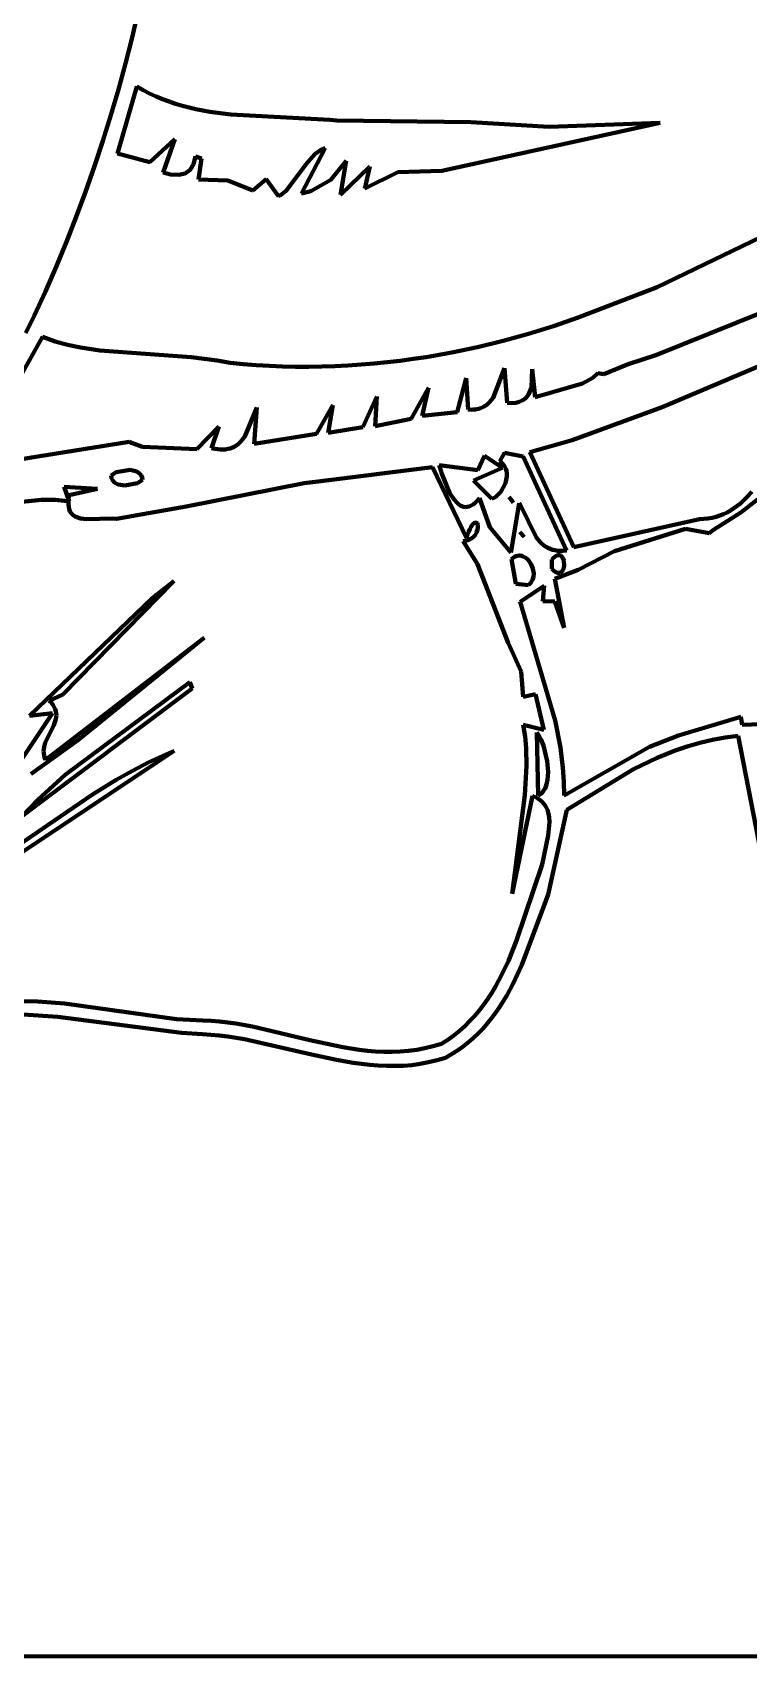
# Model space of a CAD drawing. Header units: millimetres. Extents: x 0 to 10.4, y 0 to 8.2.
# Drawn here: x 3.474 to 4.516, y 0 to 2.363 of the extents above; entities that cross this region are included whole.
import ezdxf

# ---------------------------------------------------------------- set-up
doc = ezdxf.new("R2010")
doc.units = ezdxf.units.MM
for name, color, linetype, lineweight in [('color#000000ff', 7, 'CONTINUOUS', 100), ('color#929292ff', 7, 'CONTINUOUS', 100), ('color#ffffffff', 7, 'CONTINUOUS', 100)]:
    doc.layers.add(name, color=color, linetype=linetype, lineweight=lineweight)

msp = doc.modelspace()

# ---------------------------------------------------------------- linework, layer by layer
at = {"layer": 'color#000000ff'}
for p, q in [((3.619, 2.3562), (3.6279, 2.3943)), ((3.6094, 2.3183), (3.619, 2.3562)), ((3.5991, 2.2806), (3.6094, 2.3183)), ((3.5882, 2.243), (3.5991, 2.2806)), ((3.6262, 2.2848), (3.598, 2.1871)), ((3.6353, 2.2795), (3.6262, 2.2848)), ((3.6445, 2.2748), (3.6353, 2.2795)), ((3.6539, 2.2704), (3.6445, 2.2748)), ((3.6633, 2.2664), (3.6539, 2.2704)), ((3.6729, 2.2628), (3.6633, 2.2664)), ((3.6825, 2.2596), (3.6729, 2.2628)), ((3.6923, 2.2566), (3.6825, 2.2596)), ((3.712, 2.2517), (3.6923, 2.2566)), ((3.7321, 2.2479), (3.712, 2.2517)), ((3.7626, 2.2438), (3.7321, 2.2479)), ((3.5767, 2.2057), (3.5882, 2.243)), ((3.9069, 2.2361), (3.7626, 2.2438)), ((3.917, 2.2354), (3.9069, 2.2361)), ((4.1123, 2.2329), (3.917, 2.2354)), ((4.0698, 2.162), (4.3879, 2.2319)), ((4.2262, 2.2259), (4.1123, 2.2329)), ((4.3879, 2.2319), (4.2262, 2.2259)), ((3.5645, 2.1686), (3.5767, 2.2057)), ((3.6451, 2.1745), (3.6813, 2.2079)), ((3.6813, 2.2079), (3.6642, 2.1596)), ((3.598, 2.1871), (3.6451, 2.1745)), ((3.7087, 2.1716), (3.7115, 2.1827)), ((3.7115, 2.1827), (3.7203, 2.18)), ((3.7203, 2.18), (3.7157, 2.1493)), ((3.8999, 2.1951), (3.8656, 2.1291)), ((3.8719, 2.1712), (3.8852, 2.1862)), ((3.8852, 2.1862), (3.8935, 2.1921)), ((3.8935, 2.1921), (3.8999, 2.1951)), ((3.9082, 2.1487), (3.9308, 2.1765)), ((3.9308, 2.1765), (3.9225, 2.1272)), ((3.5515, 2.1317), (3.5645, 2.1686)), ((3.6642, 2.1596), (3.6752, 2.1569)), ((3.6752, 2.1569), (3.6869, 2.1561)), ((3.6869, 2.1561), (3.6964, 2.1583)), ((3.6964, 2.1583), (3.7037, 2.1635)), ((3.7037, 2.1635), (3.7087, 2.1716)), ((3.8434, 2.133), (3.8719, 2.1712)), ((3.9225, 2.1272), (3.9649, 2.1682)), ((3.9649, 2.1682), (3.958, 2.1364)), ((3.958, 2.1364), (4.006, 2.1599)), ((4.006, 2.1599), (4.0698, 2.162)), ((3.5379, 2.095), (3.5515, 2.1317)), ((3.7157, 2.1493), (3.7582, 2.148)), ((3.7582, 2.148), (3.7949, 2.1335)), ((3.7949, 2.1335), (3.8143, 2.1499)), ((3.8143, 2.1499), (3.8324, 2.125)), ((3.8353, 2.1268), (3.8434, 2.133)), ((3.8656, 2.1291), (3.8794, 2.1325)), ((3.8794, 2.1325), (3.9082, 2.1487)), ((3.8324, 2.125), (3.8353, 2.1268)), ((4.624, 2.1087), (4.3834, 1.9926)), ((3.5236, 2.0586), (3.5379, 2.095)), ((3.5086, 2.0224), (3.5236, 2.0586)), ((3.4929, 1.9866), (3.5086, 2.0224)), ((3.4765, 1.951), (3.4929, 1.9866)), ((4.3834, 1.9926), (4.304, 1.9621)), ((4.3813, 1.894), (4.6439, 1.9994)), ((4.304, 1.9621), (4.2684, 1.9486)), ((3.4645, 1.9264), (3.4765, 1.951)), ((4.2684, 1.9486), (4.2323, 1.9362)), ((3.4886, 1.9203), (3.382, 1.7301)), ((3.4977, 1.917), (3.4886, 1.9203)), ((3.5069, 1.9139), (3.4977, 1.917)), ((4.1591, 1.9147), (4.122, 1.9056)), ((4.1959, 1.9249), (4.1591, 1.9147)), ((4.2323, 1.9362), (4.1959, 1.9249)), ((3.5253, 1.9088), (3.5069, 1.9139)), ((3.5439, 1.9048), (3.5253, 1.9088)), ((3.5721, 1.9004), (3.5439, 1.9048)), ((3.7052, 1.8908), (3.5721, 1.9004)), ((3.743, 1.886), (3.7052, 1.8908)), ((4.047, 1.8911), (4.0281, 1.8883)), ((4.0846, 1.8978), (4.047, 1.8911)), ((4.122, 1.9056), (4.0846, 1.8978)), ((4.341, 1.8807), (4.3813, 1.894)), ((3.7618, 1.8824), (3.743, 1.886)), ((3.7808, 1.8806), (3.7618, 1.8824)), ((3.7998, 1.8792), (3.7808, 1.8806)), ((3.8189, 1.8781), (3.7998, 1.8792)), ((3.8379, 1.8773), (3.8189, 1.8781)), ((3.857, 1.8769), (3.8379, 1.8773)), ((3.8761, 1.8769), (3.857, 1.8769)), ((3.8951, 1.8771), (3.8761, 1.8769)), ((3.9142, 1.8778), (3.8951, 1.8771)), ((3.9332, 1.8787), (3.9142, 1.8778)), ((3.9523, 1.88), (3.9332, 1.8787)), ((3.9713, 1.8816), (3.9523, 1.88)), ((3.9903, 1.8835), (3.9713, 1.8816)), ((4.0092, 1.8857), (3.9903, 1.8835)), ((4.0281, 1.8883), (4.0092, 1.8857)), ((4.1444, 1.8319), (4.1612, 1.8747)), ((4.1612, 1.8747), (4.1648, 1.8242)), ((4.2003, 1.8469), (4.2014, 1.8736)), ((4.2014, 1.8736), (4.2058, 1.8328)), ((4.2895, 1.8609), (4.2972, 1.8678)), ((4.2972, 1.8678), (4.3056, 1.8663)), ((4.3056, 1.8663), (4.341, 1.8807)), ((4.543, 1.8824), (4.3908, 1.8179)), ((4.0252, 1.8011), (4.0504, 1.8464)), ((4.0504, 1.8464), (4.0412, 1.8056)), ((4.0924, 1.8109), (4.1053, 1.8605)), ((4.1053, 1.8605), (4.1082, 1.8146)), ((4.1962, 1.8364), (4.2003, 1.8469)), ((4.2058, 1.8328), (4.2749, 1.8527)), ((4.2749, 1.8527), (4.2895, 1.8609)), ((3.8875, 1.7792), (3.9112, 1.8208)), ((3.9112, 1.8208), (3.9045, 1.7806)), ((3.9549, 1.7889), (3.9753, 1.8334)), ((3.9753, 1.8334), (3.9727, 1.7907)), ((4.1305, 1.8185), (4.1352, 1.8215)), ((4.1352, 1.8215), (4.1393, 1.8252)), ((4.1393, 1.8252), (4.1444, 1.8319)), ((4.1648, 1.8242), (4.1715, 1.824)), ((4.1715, 1.824), (4.1774, 1.8245)), ((4.1774, 1.8245), (4.1825, 1.8257)), ((4.1825, 1.8257), (4.1869, 1.8276)), ((4.1869, 1.8276), (4.1923, 1.8314)), ((4.1923, 1.8314), (4.1962, 1.8364)), ((3.7832, 1.7756), (3.8006, 1.8176)), ((3.8006, 1.8176), (3.7967, 1.7649)), ((3.9727, 1.7907), (4.0252, 1.8011)), ((4.0412, 1.8056), (4.0924, 1.8109)), ((4.1082, 1.8146), (4.112, 1.8144)), ((4.112, 1.8144), (4.1156, 1.8145)), ((4.1156, 1.8145), (4.1189, 1.8148)), ((4.1189, 1.8148), (4.1251, 1.8162)), ((4.1251, 1.8162), (4.1305, 1.8185)), ((4.3908, 1.8179), (4.2594, 1.7699)), ((3.7131, 1.7572), (3.7454, 1.7902)), ((3.7454, 1.7902), (3.7348, 1.7584)), ((3.7773, 1.7681), (3.7832, 1.7756)), ((3.7967, 1.7649), (3.8875, 1.7792)), ((3.9045, 1.7806), (3.9549, 1.7889)), ((3.382, 1.7301), (3.6149, 1.7676)), ((3.6149, 1.7676), (3.6181, 1.766)), ((3.6181, 1.766), (3.6342, 1.7604)), ((3.6342, 1.7604), (3.7131, 1.7572)), ((3.7348, 1.7584), (3.7394, 1.7575)), ((3.7394, 1.7575), (3.7437, 1.7568)), ((3.7437, 1.7568), (3.7477, 1.7565)), ((3.7477, 1.7565), (3.7516, 1.7565)), ((3.7516, 1.7565), (3.7552, 1.7567)), ((3.7552, 1.7567), (3.7586, 1.7573)), ((3.7586, 1.7573), (3.7618, 1.7581)), ((3.7618, 1.7581), (3.7677, 1.7606)), ((3.7677, 1.7606), (3.7728, 1.7639)), ((3.7728, 1.7639), (3.7773, 1.7681)), ((4.1609, 1.7516), (4.1541, 1.7393)), ((4.1881, 1.7461), (4.1609, 1.7516)), ((4.2594, 1.7699), (4.1982, 1.7526)), ((4.1982, 1.7526), (4.2621, 1.6143)), ((3.6164, 1.7267), (3.5961, 1.7233)), ((3.6258, 1.7245), (3.6164, 1.7267)), ((4.0563, 1.7307), (3.8897, 1.7098)), ((4.1058, 1.6278), (4.0563, 1.7307)), ((4.1225, 1.7265), (4.0661, 1.7336)), ((4.0661, 1.7336), (4.0669, 1.7307)), ((4.0669, 1.7307), (4.07, 1.7211)), ((4.116, 1.7115), (4.1584, 1.7297)), ((4.1322, 1.7471), (4.1225, 1.7265)), ((4.1584, 1.7297), (4.1322, 1.7471)), ((4.1541, 1.7393), (4.1581, 1.7361)), ((4.1581, 1.7361), (4.1611, 1.7324)), ((4.1611, 1.7324), (4.1632, 1.7284)), ((4.1632, 1.7284), (4.1644, 1.724)), ((4.2513, 1.6094), (4.1881, 1.7461)), ((3.5689, 1.6994), (3.5203, 1.7024)), ((3.5203, 1.7024), (3.5277, 1.6811)), ((3.5961, 1.7233), (3.5887, 1.7187)), ((3.5887, 1.7187), (3.5892, 1.715)), ((3.5892, 1.715), (3.5905, 1.7118)), ((3.5905, 1.7118), (3.594, 1.7082)), ((3.594, 1.7082), (3.5987, 1.7057)), ((3.5987, 1.7057), (3.6085, 1.704)), ((3.6085, 1.704), (3.6268, 1.7074)), ((3.6301, 1.7217), (3.6258, 1.7245)), ((3.6268, 1.7074), (3.6341, 1.7122)), ((3.6322, 1.7192), (3.6301, 1.7217)), ((3.6336, 1.716), (3.6322, 1.7192)), ((3.6341, 1.7122), (3.6336, 1.716)), ((3.8693, 1.7076), (3.6977, 1.6737)), ((3.8897, 1.7098), (3.8693, 1.7076)), ((4.07, 1.7211), (4.0818, 1.6927)), ((4.1427, 1.6845), (4.116, 1.7115)), ((4.1627, 1.7077), (4.1559, 1.6949)), ((4.1647, 1.717), (4.1627, 1.7077)), ((4.1644, 1.724), (4.1647, 1.717)), ((3.4872, 1.6833), (3.4404, 1.6783)), ((3.5073, 1.6832), (3.4872, 1.6833)), ((3.5209, 1.682), (3.5073, 1.6832)), ((3.5277, 1.6811), (3.5209, 1.682)), ((3.5264, 1.6805), (3.5267, 1.6849)), ((3.5264, 1.6765), (3.5264, 1.6805)), ((3.5267, 1.6849), (3.5275, 1.6899)), ((3.5275, 1.6899), (3.5689, 1.6994)), ((4.0818, 1.6927), (4.0877, 1.6836)), ((4.0877, 1.6836), (4.092, 1.6788)), ((4.092, 1.6788), (4.0942, 1.6768)), ((4.1007, 1.6982), (4.1007, 1.6982)), ((4.1154, 1.6766), (4.1185, 1.679)), ((4.1185, 1.679), (4.1216, 1.6821)), ((4.1216, 1.6821), (4.1248, 1.6858)), ((4.1248, 1.6858), (4.1397, 1.6434)), ((4.148, 1.6871), (4.1427, 1.6845)), ((4.1559, 1.6949), (4.148, 1.6871)), ((4.1681, 1.687), (4.1739, 1.6796)), ((4.1726, 1.6813), (4.1681, 1.687)), ((4.1723, 1.6171), (4.1826, 1.6785)), ((4.1739, 1.6796), (4.1726, 1.6813)), ((4.1826, 1.6785), (4.1843, 1.6753)), ((4.5044, 1.678), (4.5131, 1.686)), ((4.5293, 1.6838), (4.5051, 1.6647)), ((4.5131, 1.686), (4.5213, 1.6948)), ((3.5268, 1.6729), (3.5264, 1.6765)), ((3.5276, 1.6697), (3.5268, 1.6729)), ((3.5287, 1.6669), (3.5276, 1.6697)), ((3.5301, 1.6645), (3.5287, 1.6669)), ((3.5318, 1.6624), (3.5301, 1.6645)), ((3.5338, 1.6606), (3.5318, 1.6624)), ((3.536, 1.6591), (3.5338, 1.6606)), ((3.5385, 1.6579), (3.536, 1.6591)), ((3.544, 1.6561), (3.5385, 1.6579)), ((3.5534, 1.655), (3.544, 1.6561)), ((3.5908, 1.6562), (3.5534, 1.655)), ((3.5966, 1.6558), (3.5908, 1.6562)), ((3.6977, 1.6737), (3.5966, 1.6558)), ((4.0942, 1.6768), (4.0966, 1.6752)), ((4.0966, 1.6752), (4.099, 1.674)), ((4.099, 1.674), (4.1016, 1.6732)), ((4.1016, 1.6732), (4.1042, 1.6728)), ((4.1042, 1.6728), (4.1069, 1.6729)), ((4.1069, 1.6729), (4.1096, 1.6736)), ((4.1096, 1.6736), (4.1125, 1.6748)), ((4.1125, 1.6748), (4.1154, 1.6766)), ((4.1843, 1.6753), (4.207, 1.6291)), ((4.2621, 1.6143), (4.4448, 1.6552)), ((4.4448, 1.6552), (4.4511, 1.6554)), ((4.4511, 1.6554), (4.4573, 1.656)), ((4.4573, 1.656), (4.4632, 1.6571)), ((4.4632, 1.6571), (4.469, 1.6585)), ((4.5051, 1.6647), (4.4652, 1.6394)), ((4.469, 1.6585), (4.4745, 1.6603)), ((4.4745, 1.6603), (4.4799, 1.6625)), ((4.4799, 1.6625), (4.4851, 1.665)), ((4.4851, 1.665), (4.4902, 1.6678)), ((4.4902, 1.6678), (4.4951, 1.671)), ((4.4951, 1.671), (4.5044, 1.678)), ((4.1075, 1.6328), (4.1058, 1.6278)), ((4.1092, 1.6371), (4.1075, 1.6328)), ((4.1108, 1.6407), (4.1092, 1.6371)), ((4.1123, 1.6436), (4.1108, 1.6407)), ((4.1138, 1.646), (4.1123, 1.6436)), ((4.1152, 1.6478), (4.1138, 1.646)), ((4.1148, 1.6284), (4.1182, 1.6319)), ((4.1165, 1.6491), (4.1152, 1.6478)), ((4.1178, 1.6499), (4.1165, 1.6491)), ((4.1189, 1.6503), (4.1178, 1.6499)), ((4.1182, 1.6319), (4.1206, 1.6358)), ((4.1198, 1.6502), (4.1189, 1.6503)), ((4.1207, 1.6498), (4.1198, 1.6502)), ((4.1206, 1.6358), (4.122, 1.6398)), ((4.1214, 1.6491), (4.1207, 1.6498)), ((4.1223, 1.6467), (4.1214, 1.6491)), ((4.122, 1.6398), (4.1225, 1.6435)), ((4.1225, 1.6435), (4.1223, 1.6467)), ((4.1397, 1.6434), (4.1705, 1.6064)), ((4.1833, 1.636), (4.1857, 1.6336)), ((4.1898, 1.6295), (4.1833, 1.636)), ((4.1857, 1.6336), (4.1898, 1.6295)), ((4.4248, 1.641), (4.3211, 1.6085)), ((4.4588, 1.6346), (4.4248, 1.641)), ((4.4652, 1.6394), (4.4588, 1.6346)), ((4.1012, 1.6232), (4.1045, 1.6237)), ((4.1216, 1.5898), (4.1012, 1.6232)), ((4.1045, 1.6237), (4.1076, 1.6245)), ((4.1076, 1.6245), (4.1103, 1.6256)), ((4.1103, 1.6256), (4.1127, 1.6269)), ((4.1127, 1.6269), (4.1148, 1.6284)), ((4.1705, 1.6064), (4.1723, 1.6171)), ((4.207, 1.6291), (4.2135, 1.6211)), ((4.2135, 1.6211), (4.2185, 1.6168)), ((4.2185, 1.6168), (4.2243, 1.6132)), ((4.2243, 1.6132), (4.2274, 1.6118)), ((4.2274, 1.6118), (4.2308, 1.6107)), ((4.2308, 1.6107), (4.2344, 1.6098)), ((4.2344, 1.6098), (4.2383, 1.6092)), ((4.2383, 1.6092), (4.2424, 1.6089)), ((4.2424, 1.6089), (4.2467, 1.609)), ((4.2467, 1.609), (4.2513, 1.6094)), ((4.3211, 1.6085), (4.2682, 1.5813)), ((4.1666, 1.4753), (4.1216, 1.5898)), ((4.1736, 1.5987), (4.1714, 1.5969)), ((4.1714, 1.5969), (4.1775, 1.5611)), ((4.1758, 1.6002), (4.1736, 1.5987)), ((4.1779, 1.6012), (4.1758, 1.6002)), ((4.1801, 1.6018), (4.1779, 1.6012)), ((4.1823, 1.6021), (4.1801, 1.6018)), ((4.1844, 1.6021), (4.1823, 1.6021)), ((4.1884, 1.601), (4.1844, 1.6021)), ((4.1921, 1.5989), (4.1884, 1.601)), ((4.1955, 1.5959), (4.1921, 1.5989)), ((4.1997, 1.5901), (4.1955, 1.5959)), ((4.2024, 1.5833), (4.1997, 1.5901)), ((4.2323, 1.5987), (4.2299, 1.5962)), ((4.2299, 1.5962), (4.2299, 1.5829)), ((4.2345, 1.6005), (4.2323, 1.5987)), ((4.2365, 1.6018), (4.2345, 1.6005)), ((4.2384, 1.6026), (4.2365, 1.6018)), ((4.2402, 1.6028), (4.2384, 1.6026)), ((4.2417, 1.6027), (4.2402, 1.6028)), ((4.2431, 1.6021), (4.2417, 1.6027)), ((4.2443, 1.6012), (4.2431, 1.6021)), ((4.2462, 1.5986), (4.2443, 1.6012)), ((4.2475, 1.5951), (4.2462, 1.5986)), ((4.2464, 1.5815), (4.2479, 1.5871)), ((4.2479, 1.5871), (4.2475, 1.5951)), ((3.6797, 1.5648), (3.5185, 1.3998)), ((3.6484, 1.5403), (3.6797, 1.5648)), ((4.1775, 1.5611), (4.1963, 1.5591)), ((4.1963, 1.5591), (4.1981, 1.5608)), ((4.1981, 1.5608), (4.1997, 1.5626)), ((4.1997, 1.5626), (4.202, 1.5667)), ((4.202, 1.5667), (4.2033, 1.5712)), ((4.2036, 1.576), (4.2024, 1.5833)), ((4.2033, 1.5712), (4.2036, 1.576)), ((4.2299, 1.5829), (4.2324, 1.5806)), ((4.2324, 1.5806), (4.2346, 1.5789)), ((4.2682, 1.5813), (4.2344, 1.5681)), ((4.2344, 1.5681), (4.248, 1.4969)), ((4.2346, 1.5789), (4.2367, 1.5777)), ((4.2367, 1.5777), (4.2386, 1.5771)), ((4.2386, 1.5771), (4.2404, 1.5769)), ((4.2404, 1.5769), (4.2419, 1.5772)), ((4.2419, 1.5772), (4.2433, 1.5778)), ((4.2433, 1.5778), (4.2445, 1.5788)), ((4.2445, 1.5788), (4.2464, 1.5815)), ((3.4697, 1.3687), (3.6484, 1.5403)), ((4.2189, 1.558), (4.1838, 1.5347)), ((4.2171, 1.536), (4.2189, 1.558)), ((4.1838, 1.5347), (4.2349, 1.362)), ((4.2342, 1.5351), (4.2171, 1.536)), ((4.248, 1.4969), (4.2342, 1.5351)), ((3.4932, 1.305), (3.7239, 1.4823)), ((3.7239, 1.4823), (3.541, 1.3339)), ((4.1856, 1.4333), (4.1666, 1.4753)), ((4.1882, 1.3966), (4.1856, 1.4333)), ((3.5185, 1.3998), (3.4986, 1.3908)), ((4.2062, 1.4005), (4.1882, 1.3966)), ((4.2183, 1.3486), (4.2062, 1.4005)), ((3.4065, 1.228), (3.5034, 1.3728)), ((3.5034, 1.3728), (3.4697, 1.3687)), ((3.4986, 1.3908), (3.5016, 1.3877)), ((3.5016, 1.3877), (3.504, 1.3846)), ((3.504, 1.3846), (3.5059, 1.3815)), ((3.5059, 1.3815), (3.5073, 1.3785)), ((3.5073, 1.3785), (3.5082, 1.3755)), ((3.5082, 1.3755), (3.5088, 1.3726)), ((3.5088, 1.3726), (3.5089, 1.3697)), ((3.5054, 1.3554), (3.4926, 1.3298)), ((3.5082, 1.3639), (3.5054, 1.3554)), ((3.5089, 1.3697), (3.5082, 1.3639)), ((4.1911, 1.3388), (4.1885, 1.3559)), ((4.1885, 1.3559), (4.2183, 1.3486)), ((4.2349, 1.362), (4.2425, 1.3229)), ((4.4146, 1.3403), (4.505, 1.3674)), ((4.505, 1.3674), (4.507, 1.3556)), ((4.507, 1.3556), (4.5885, 1.3587)), ((3.541, 1.3339), (3.4722, 1.2843)), ((3.4909, 1.3238), (3.4902, 1.3177)), ((3.4926, 1.3298), (3.4909, 1.3238)), ((4.1927, 1.3217), (4.1911, 1.3388)), ((4.2082, 1.3447), (4.2101, 1.2529)), ((4.2111, 1.3405), (4.2082, 1.3447)), ((4.2139, 1.3352), (4.2111, 1.3405)), ((4.2178, 1.3256), (4.2139, 1.3352)), ((4.2234, 1.3028), (4.2178, 1.3256)), ((4.2482, 1.253), (4.3724, 1.3236)), ((4.3724, 1.3236), (4.4146, 1.3403)), ((4.4272, 1.3244), (4.4093, 1.3183)), ((4.4453, 1.3297), (4.4272, 1.3244)), ((4.4637, 1.3341), (4.4453, 1.3297)), ((4.4824, 1.3374), (4.4637, 1.3341)), ((4.5014, 1.3397), (4.4824, 1.3374)), ((4.5497, 1.0909), (4.5014, 1.3397)), ((3.6805, 1.3182), (3.3414, 1.0924)), ((3.4902, 1.3177), (3.4904, 1.3146)), ((3.4904, 1.3146), (3.4909, 1.3115)), ((3.4909, 1.3115), (3.4918, 1.3083)), ((3.4918, 1.3083), (3.4932, 1.305)), ((3.6196, 1.2891), (3.6436, 1.3015)), ((3.6436, 1.3015), (3.6681, 1.3129)), ((3.6681, 1.3129), (3.6805, 1.3182)), ((4.1933, 1.2961), (4.1927, 1.3217)), ((4.2247, 1.287), (4.2234, 1.3028)), ((4.2425, 1.3229), (4.2462, 1.2931)), ((4.3831, 1.3076), (4.349, 1.2911)), ((4.4093, 1.3183), (4.3831, 1.3076)), ((3.596, 1.2758), (3.6196, 1.2891)), ((4.1906, 1.2536), (4.1933, 1.2961)), ((4.2239, 1.2758), (4.2247, 1.287)), ((4.2462, 1.2931), (4.2477, 1.2732)), ((4.349, 1.2911), (4.2519, 1.2321)), ((3.393, 1.1395), (3.5614, 1.2546)), ((3.5614, 1.2546), (3.596, 1.2758)), ((4.1722, 1.1097), (4.1906, 1.2536)), ((4.2101, 1.2529), (4.2126, 1.2544)), ((4.2126, 1.2544), (4.2149, 1.2561)), ((4.2149, 1.2561), (4.2169, 1.2582)), ((4.2169, 1.2582), (4.2186, 1.2606)), ((4.2186, 1.2606), (4.2201, 1.2632)), ((4.2201, 1.2632), (4.2214, 1.266)), ((4.2214, 1.266), (4.2225, 1.2691)), ((4.2225, 1.2691), (4.2239, 1.2758)), ((4.2477, 1.2732), (4.2482, 1.253)), ((4.202, 1.2523), (4.1722, 1.1097)), ((4.2061, 1.2505), (4.202, 1.2523)), ((4.2098, 1.2484), (4.2061, 1.2505)), ((4.2131, 1.2462), (4.2098, 1.2484)), ((4.216, 1.2437), (4.2131, 1.2462)), ((4.2184, 1.2411), (4.216, 1.2437)), ((4.2205, 1.2382), (4.2184, 1.2411)), ((4.2223, 1.2352), (4.2205, 1.2382)), ((4.2237, 1.232), (4.2223, 1.2352)), ((4.2248, 1.2287), (4.2237, 1.232)), ((4.2519, 1.2321), (4.2245, 1.1091)), ((4.2246, 1.1946), (4.2266, 1.2143)), ((4.2262, 1.2217), (4.2248, 1.2287)), ((4.2266, 1.2143), (4.2262, 1.2217)), ((4.2158, 1.1526), (4.2246, 1.1946)), ((4.1788, 1.0422), (4.2158, 1.1526)), ((4.2214, 1.0999), (4.1865, 1.0064)), ((4.2245, 1.1091), (4.2214, 1.0999)), ((4.1668, 1.0125), (4.1788, 1.0422)), ((4.153, 0.9841), (4.1578, 0.9934)), ((4.1578, 0.9934), (4.1668, 1.0125)), ((4.1865, 1.0064), (4.1737, 0.9793)), ((4.1425, 0.966), (4.1479, 0.9749)), ((4.1479, 0.9749), (4.153, 0.9841)), ((4.1737, 0.9793), (4.1643, 0.9618)), ((3.453, 0.9535), (3.482, 0.9531)), ((3.482, 0.9531), (3.5206, 0.9502)), ((3.5206, 0.9502), (3.6836, 0.9276)), ((4.1245, 0.9405), (4.1309, 0.9487)), ((4.1309, 0.9487), (4.1368, 0.9572)), ((4.1368, 0.9572), (4.1425, 0.966)), ((4.1643, 0.9618), (4.1539, 0.9451)), ((3.5108, 0.931), (3.4604, 0.9342)), ((3.6912, 0.9075), (3.5108, 0.931)), ((3.6836, 0.9276), (3.7222, 0.9254)), ((3.7222, 0.9254), (3.7343, 0.9249)), ((3.7343, 0.9249), (3.7463, 0.924)), ((3.7463, 0.924), (3.7583, 0.9226)), ((3.7583, 0.9226), (3.7703, 0.921)), ((4.1034, 0.9175), (4.1108, 0.9249)), ((4.1108, 0.9249), (4.1179, 0.9325)), ((4.1179, 0.9325), (4.1245, 0.9405)), ((4.1424, 0.9291), (4.1363, 0.9215)), ((4.1483, 0.937), (4.1424, 0.9291)), ((4.1539, 0.9451), (4.1483, 0.937)), ((3.7215, 0.9056), (3.6912, 0.9075)), ((3.7337, 0.9049), (3.7215, 0.9056)), ((3.746, 0.9038), (3.7337, 0.9049)), ((3.7582, 0.9023), (3.746, 0.9038)), ((3.7826, 0.8984), (3.7582, 0.9023)), ((3.7703, 0.921), (3.7943, 0.9167)), ((3.88, 0.8762), (3.7826, 0.8984)), ((3.7943, 0.9167), (3.878, 0.8971)), ((4.0786, 0.8976), (4.0873, 0.9038)), ((4.0873, 0.9038), (4.0956, 0.9105)), ((4.0956, 0.9105), (4.1034, 0.9175)), ((4.116, 0.9003), (4.1086, 0.8938)), ((4.1231, 0.9071), (4.116, 0.9003)), ((4.1299, 0.9141), (4.1231, 0.9071)), ((4.1363, 0.9215), (4.1299, 0.9141)), ((3.878, 0.8971), (3.9258, 0.8868)), ((3.9165, 0.8682), (3.88, 0.8762)), ((3.9258, 0.8868), (3.9497, 0.883)), ((3.9497, 0.883), (3.9616, 0.8816)), ((3.9616, 0.8816), (3.9736, 0.8806)), ((3.9736, 0.8806), (3.9855, 0.88)), ((3.9855, 0.88), (3.9975, 0.8799)), ((3.9975, 0.8799), (4.0094, 0.8803)), ((4.0094, 0.8803), (4.0214, 0.8813)), ((4.0214, 0.8813), (4.0334, 0.8829)), ((4.0334, 0.8829), (4.0454, 0.8851)), ((4.0454, 0.8851), (4.0574, 0.888)), ((4.0574, 0.888), (4.0694, 0.8916)), ((4.0694, 0.8916), (4.0786, 0.8976)), ((4.0842, 0.8764), (4.0752, 0.8713)), ((4.0927, 0.8818), (4.0842, 0.8764)), ((4.1008, 0.8876), (4.0927, 0.8818)), ((4.1086, 0.8938), (4.1008, 0.8876)), ((3.9408, 0.864), (3.9165, 0.8682)), ((3.953, 0.8623), (3.9408, 0.864)), ((3.9652, 0.8609), (3.953, 0.8623)), ((3.9774, 0.86), (3.9652, 0.8609)), ((3.9896, 0.8594), (3.9774, 0.86)), ((4.0018, 0.8594), (3.9896, 0.8594)), ((4.014, 0.8598), (4.0018, 0.8594)), ((4.0262, 0.8608), (4.014, 0.8598)), ((4.0384, 0.8624), (4.0262, 0.8608)), ((4.0507, 0.8647), (4.0384, 0.8624)), ((4.0629, 0.8676), (4.0507, 0.8647)), ((4.0752, 0.8713), (4.0629, 0.8676))]:
    msp.add_line(p, q, dxfattribs=at)
at = {"layer": 'color#929292ff'}
for p, q in [((3.5961, 1.7233), (3.6164, 1.7267)), ((3.6164, 1.7267), (3.6258, 1.7245)), ((3.5887, 1.7187), (3.5961, 1.7233)), ((3.5892, 1.715), (3.5887, 1.7187)), ((3.5905, 1.7118), (3.5892, 1.715)), ((3.594, 1.7082), (3.5905, 1.7118)), ((3.5987, 1.7057), (3.594, 1.7082)), ((3.6085, 1.704), (3.5987, 1.7057)), ((3.6268, 1.7074), (3.6085, 1.704)), ((3.6258, 1.7245), (3.6301, 1.7217)), ((3.6341, 1.7122), (3.6268, 1.7074)), ((3.6301, 1.7217), (3.6322, 1.7192)), ((3.6322, 1.7192), (3.6336, 1.716)), ((3.6336, 1.716), (3.6341, 1.7122)), ((4.1833, 1.636), (4.1898, 1.6295)), ((4.1857, 1.6336), (4.1833, 1.636)), ((4.1898, 1.6295), (4.1857, 1.6336)), ((3.7064, 1.4087), (3.4597, 1.2233)), ((3.5217, 1.2829), (3.7031, 1.4178)), ((3.7031, 1.4178), (3.7064, 1.4087)), ((3.4821, 1.2466), (3.5217, 1.2829)), ((3.4597, 1.2233), (3.4821, 1.2466))]:
    msp.add_line(p, q, dxfattribs=at)
at = {"layer": 'color#ffffffff'}
for p, q in [((3.6279, 2.3943), (3.619, 2.3562)), ((3.619, 2.3562), (3.6094, 2.3183)), ((3.6094, 2.3183), (3.5991, 2.2806)), ((3.5991, 2.2806), (3.5882, 2.243)), ((3.598, 2.1871), (3.6262, 2.2848)), ((3.6262, 2.2848), (3.6353, 2.2795)), ((3.6353, 2.2795), (3.6445, 2.2748)), ((3.6445, 2.2748), (3.6539, 2.2704)), ((3.6539, 2.2704), (3.6633, 2.2664)), ((3.6633, 2.2664), (3.6729, 2.2628)), ((3.6729, 2.2628), (3.6825, 2.2596)), ((3.6825, 2.2596), (3.6923, 2.2566)), ((3.6923, 2.2566), (3.712, 2.2517)), ((3.712, 2.2517), (3.7321, 2.2479)), ((3.7321, 2.2479), (3.7626, 2.2438)), ((3.5882, 2.243), (3.5767, 2.2057)), ((3.7626, 2.2438), (3.9069, 2.2361)), ((3.9069, 2.2361), (3.917, 2.2354)), ((3.917, 2.2354), (4.1123, 2.2329)), ((4.3879, 2.2319), (4.0698, 2.162)), ((4.1123, 2.2329), (4.2262, 2.2259)), ((4.2262, 2.2259), (4.3879, 2.2319)), ((3.5767, 2.2057), (3.5645, 2.1686)), ((3.6813, 2.2079), (3.6451, 2.1745)), ((3.6642, 2.1596), (3.6813, 2.2079)), ((3.6451, 2.1745), (3.598, 2.1871)), ((3.7115, 2.1827), (3.7087, 2.1716)), ((3.7203, 2.18), (3.7115, 2.1827)), ((3.7157, 2.1493), (3.7203, 2.18)), ((3.8656, 2.1291), (3.8999, 2.1951)), ((3.8852, 2.1862), (3.8719, 2.1712)), ((3.8935, 2.1921), (3.8852, 2.1862)), ((3.8999, 2.1951), (3.8935, 2.1921)), ((3.9308, 2.1765), (3.9082, 2.1487)), ((3.9225, 2.1272), (3.9308, 2.1765)), ((3.5645, 2.1686), (3.5515, 2.1317)), ((3.6752, 2.1569), (3.6642, 2.1596)), ((3.6869, 2.1561), (3.6752, 2.1569)), ((3.6964, 2.1583), (3.6869, 2.1561)), ((3.7037, 2.1635), (3.6964, 2.1583)), ((3.7087, 2.1716), (3.7037, 2.1635)), ((3.8719, 2.1712), (3.8434, 2.133)), ((3.9649, 2.1682), (3.9225, 2.1272)), ((3.958, 2.1364), (3.9649, 2.1682)), ((4.006, 2.1599), (3.958, 2.1364)), ((4.0698, 2.162), (4.006, 2.1599)), ((3.5515, 2.1317), (3.5379, 2.095)), ((3.7582, 2.148), (3.7157, 2.1493)), ((3.7949, 2.1335), (3.7582, 2.148)), ((3.8143, 2.1499), (3.7949, 2.1335)), ((3.8324, 2.125), (3.8143, 2.1499)), ((3.8434, 2.133), (3.8353, 2.1268)), ((3.8794, 2.1325), (3.8656, 2.1291)), ((3.9082, 2.1487), (3.8794, 2.1325)), ((3.8353, 2.1268), (3.8324, 2.125)), ((4.3834, 1.9926), (4.624, 2.1087)), ((3.5379, 2.095), (3.5236, 2.0586)), ((3.5236, 2.0586), (3.5086, 2.0224)), ((3.5086, 2.0224), (3.4929, 1.9866)), ((3.4929, 1.9866), (3.4765, 1.951)), ((4.304, 1.9621), (4.3834, 1.9926)), ((4.6439, 1.9994), (4.3813, 1.894)), ((4.2684, 1.9486), (4.304, 1.9621)), ((3.4765, 1.951), (3.4645, 1.9264)), ((4.2323, 1.9362), (4.2684, 1.9486)), ((3.382, 1.7301), (3.4886, 1.9203)), ((3.4886, 1.9203), (3.4977, 1.917)), ((3.4977, 1.917), (3.5069, 1.9139)), ((4.122, 1.9056), (4.1591, 1.9147)), ((4.1591, 1.9147), (4.1959, 1.9249)), ((4.1959, 1.9249), (4.2323, 1.9362)), ((3.5069, 1.9139), (3.5253, 1.9088)), ((3.5253, 1.9088), (3.5439, 1.9048)), ((3.5439, 1.9048), (3.5721, 1.9004)), ((3.5721, 1.9004), (3.7052, 1.8908)), ((3.7052, 1.8908), (3.743, 1.886)), ((4.0281, 1.8883), (4.047, 1.8911)), ((4.047, 1.8911), (4.0846, 1.8978)), ((4.0846, 1.8978), (4.122, 1.9056)), ((4.3813, 1.894), (4.341, 1.8807)), ((3.743, 1.886), (3.7618, 1.8824)), ((3.7618, 1.8824), (3.7808, 1.8806)), ((3.7808, 1.8806), (3.7998, 1.8792)), ((3.7998, 1.8792), (3.8189, 1.8781)), ((3.8189, 1.8781), (3.8379, 1.8773)), ((3.8379, 1.8773), (3.857, 1.8769)), ((3.857, 1.8769), (3.8761, 1.8769)), ((3.8761, 1.8769), (3.8951, 1.8771)), ((3.8951, 1.8771), (3.9142, 1.8778)), ((3.9142, 1.8778), (3.9332, 1.8787)), ((3.9332, 1.8787), (3.9523, 1.88)), ((3.9523, 1.88), (3.9713, 1.8816)), ((3.9713, 1.8816), (3.9903, 1.8835)), ((3.9903, 1.8835), (4.0092, 1.8857)), ((4.0092, 1.8857), (4.0281, 1.8883)), ((4.1612, 1.8747), (4.1444, 1.8319)), ((4.1648, 1.8242), (4.1612, 1.8747)), ((4.2014, 1.8736), (4.2003, 1.8469)), ((4.2058, 1.8328), (4.2014, 1.8736)), ((4.2972, 1.8678), (4.2895, 1.8609)), ((4.3056, 1.8663), (4.2972, 1.8678)), ((4.341, 1.8807), (4.3056, 1.8663)), ((4.3908, 1.8179), (4.543, 1.8824)), ((4.0504, 1.8464), (4.0252, 1.8011)), ((4.0412, 1.8056), (4.0504, 1.8464)), ((4.1053, 1.8605), (4.0924, 1.8109)), ((4.1082, 1.8146), (4.1053, 1.8605)), ((4.2003, 1.8469), (4.1962, 1.8364)), ((4.2749, 1.8527), (4.2058, 1.8328)), ((4.2895, 1.8609), (4.2749, 1.8527)), ((3.9112, 1.8208), (3.8875, 1.7792)), ((3.9045, 1.7806), (3.9112, 1.8208)), ((3.9753, 1.8334), (3.9549, 1.7889)), ((3.9727, 1.7907), (3.9753, 1.8334)), ((4.1352, 1.8215), (4.1305, 1.8185)), ((4.1393, 1.8252), (4.1352, 1.8215)), ((4.1444, 1.8319), (4.1393, 1.8252)), ((4.1715, 1.824), (4.1648, 1.8242)), ((4.1774, 1.8245), (4.1715, 1.824)), ((4.1825, 1.8257), (4.1774, 1.8245)), ((4.1869, 1.8276), (4.1825, 1.8257)), ((4.1923, 1.8314), (4.1869, 1.8276)), ((4.1962, 1.8364), (4.1923, 1.8314)), ((3.8006, 1.8176), (3.7832, 1.7756)), ((3.7967, 1.7649), (3.8006, 1.8176)), ((4.0252, 1.8011), (3.9727, 1.7907)), ((4.0924, 1.8109), (4.0412, 1.8056)), ((4.112, 1.8144), (4.1082, 1.8146)), ((4.1156, 1.8145), (4.112, 1.8144)), ((4.1189, 1.8148), (4.1156, 1.8145)), ((4.1251, 1.8162), (4.1189, 1.8148)), ((4.1305, 1.8185), (4.1251, 1.8162)), ((4.2594, 1.7699), (4.3908, 1.8179)), ((3.7454, 1.7902), (3.7131, 1.7572)), ((3.7348, 1.7584), (3.7454, 1.7902)), ((3.7832, 1.7756), (3.7773, 1.7681)), ((3.8875, 1.7792), (3.7967, 1.7649)), ((3.9549, 1.7889), (3.9045, 1.7806)), ((3.6149, 1.7676), (3.382, 1.7301)), ((3.6181, 1.766), (3.6149, 1.7676)), ((3.6342, 1.7604), (3.6181, 1.766)), ((3.7131, 1.7572), (3.6342, 1.7604)), ((3.7394, 1.7575), (3.7348, 1.7584)), ((3.7437, 1.7568), (3.7394, 1.7575)), ((3.7477, 1.7565), (3.7437, 1.7568)), ((3.7516, 1.7565), (3.7477, 1.7565)), ((3.7552, 1.7567), (3.7516, 1.7565)), ((3.7586, 1.7573), (3.7552, 1.7567)), ((3.7618, 1.7581), (3.7586, 1.7573)), ((3.7677, 1.7606), (3.7618, 1.7581)), ((3.7728, 1.7639), (3.7677, 1.7606)), ((3.7773, 1.7681), (3.7728, 1.7639)), ((4.1541, 1.7393), (4.1609, 1.7516)), ((4.1609, 1.7516), (4.1881, 1.7461)), ((4.1982, 1.7526), (4.2594, 1.7699)), ((4.2621, 1.6143), (4.1982, 1.7526)), ((3.8897, 1.7098), (4.0563, 1.7307)), ((4.0563, 1.7307), (4.1058, 1.6278)), ((4.0669, 1.7307), (4.0661, 1.7336)), ((4.0661, 1.7336), (4.1225, 1.7265)), ((4.07, 1.7211), (4.0669, 1.7307)), ((4.1584, 1.7297), (4.116, 1.7115)), ((4.1225, 1.7265), (4.1322, 1.7471)), ((4.1322, 1.7471), (4.1584, 1.7297)), ((4.1581, 1.7361), (4.1541, 1.7393)), ((4.1611, 1.7324), (4.1581, 1.7361)), ((4.1632, 1.7284), (4.1611, 1.7324)), ((4.1644, 1.724), (4.1632, 1.7284)), ((4.1881, 1.7461), (4.2513, 1.6094)), ((3.5277, 1.6811), (3.5203, 1.7024)), ((3.5203, 1.7024), (3.5689, 1.6994)), ((3.6977, 1.6737), (3.8693, 1.7076)), ((3.8693, 1.7076), (3.8897, 1.7098)), ((4.0818, 1.6927), (4.07, 1.7211)), ((4.116, 1.7115), (4.1427, 1.6845)), ((4.1559, 1.6949), (4.1627, 1.7077)), ((4.1627, 1.7077), (4.1647, 1.717)), ((4.1647, 1.717), (4.1644, 1.724)), ((3.4404, 1.6783), (3.4872, 1.6833)), ((3.4872, 1.6833), (3.5073, 1.6832)), ((3.5073, 1.6832), (3.5209, 1.682)), ((3.5209, 1.682), (3.5277, 1.6811)), ((3.5267, 1.6849), (3.5264, 1.6805)), ((3.5264, 1.6805), (3.5264, 1.6765)), ((3.5275, 1.6899), (3.5267, 1.6849)), ((3.5689, 1.6994), (3.5275, 1.6899)), ((4.0877, 1.6836), (4.0818, 1.6927)), ((4.092, 1.6788), (4.0877, 1.6836)), ((4.0942, 1.6768), (4.092, 1.6788)), ((4.1007, 1.6982), (4.1007, 1.6982)), ((4.1185, 1.679), (4.1154, 1.6766)), ((4.1216, 1.6821), (4.1185, 1.679)), ((4.1248, 1.6858), (4.1216, 1.6821)), ((4.1397, 1.6434), (4.1248, 1.6858)), ((4.1427, 1.6845), (4.148, 1.6871)), ((4.148, 1.6871), (4.1559, 1.6949)), ((4.1681, 1.687), (4.1726, 1.6813)), ((4.1739, 1.6796), (4.1681, 1.687)), ((4.1826, 1.6785), (4.1723, 1.6171)), ((4.1726, 1.6813), (4.1739, 1.6796)), ((4.1843, 1.6753), (4.1826, 1.6785)), ((4.5131, 1.686), (4.5044, 1.678)), ((4.5051, 1.6647), (4.5293, 1.6838)), ((4.5213, 1.6948), (4.5131, 1.686)), ((3.5264, 1.6765), (3.5268, 1.6729)), ((3.5268, 1.6729), (3.5276, 1.6697)), ((3.5276, 1.6697), (3.5287, 1.6669)), ((3.5287, 1.6669), (3.5301, 1.6645)), ((3.5301, 1.6645), (3.5318, 1.6624)), ((3.5318, 1.6624), (3.5338, 1.6606)), ((3.5338, 1.6606), (3.536, 1.6591)), ((3.536, 1.6591), (3.5385, 1.6579)), ((3.5385, 1.6579), (3.544, 1.6561)), ((3.544, 1.6561), (3.5534, 1.655)), ((3.5534, 1.655), (3.5908, 1.6562)), ((3.5908, 1.6562), (3.5966, 1.6558)), ((3.5966, 1.6558), (3.6977, 1.6737)), ((4.0966, 1.6752), (4.0942, 1.6768)), ((4.099, 1.674), (4.0966, 1.6752)), ((4.1016, 1.6732), (4.099, 1.674)), ((4.1042, 1.6728), (4.1016, 1.6732)), ((4.1069, 1.6729), (4.1042, 1.6728)), ((4.1096, 1.6736), (4.1069, 1.6729)), ((4.1125, 1.6748), (4.1096, 1.6736)), ((4.1154, 1.6766), (4.1125, 1.6748)), ((4.207, 1.6291), (4.1843, 1.6753)), ((4.4448, 1.6552), (4.2621, 1.6143)), ((4.4511, 1.6554), (4.4448, 1.6552)), ((4.4573, 1.656), (4.4511, 1.6554)), ((4.4632, 1.6571), (4.4573, 1.656)), ((4.469, 1.6585), (4.4632, 1.6571)), ((4.4652, 1.6394), (4.5051, 1.6647)), ((4.4745, 1.6603), (4.469, 1.6585)), ((4.4799, 1.6625), (4.4745, 1.6603)), ((4.4851, 1.665), (4.4799, 1.6625)), ((4.4902, 1.6678), (4.4851, 1.665)), ((4.4951, 1.671), (4.4902, 1.6678)), ((4.5044, 1.678), (4.4951, 1.671)), ((4.1058, 1.6278), (4.1075, 1.6328)), ((4.1075, 1.6328), (4.1092, 1.6371)), ((4.1092, 1.6371), (4.1108, 1.6407)), ((4.1108, 1.6407), (4.1123, 1.6436)), ((4.1123, 1.6436), (4.1138, 1.646)), ((4.1138, 1.646), (4.1152, 1.6478)), ((4.1182, 1.6319), (4.1148, 1.6284)), ((4.1152, 1.6478), (4.1165, 1.6491)), ((4.1165, 1.6491), (4.1178, 1.6499)), ((4.1178, 1.6499), (4.1189, 1.6503)), ((4.1206, 1.6358), (4.1182, 1.6319)), ((4.1189, 1.6503), (4.1198, 1.6502)), ((4.1198, 1.6502), (4.1207, 1.6498)), ((4.122, 1.6398), (4.1206, 1.6358)), ((4.1207, 1.6498), (4.1214, 1.6491)), ((4.1214, 1.6491), (4.1223, 1.6467)), ((4.1225, 1.6435), (4.122, 1.6398)), ((4.1223, 1.6467), (4.1225, 1.6435)), ((4.1705, 1.6064), (4.1397, 1.6434)), ((4.3211, 1.6085), (4.4248, 1.641)), ((4.4248, 1.641), (4.4588, 1.6346)), ((4.4588, 1.6346), (4.4652, 1.6394)), ((4.1045, 1.6237), (4.1012, 1.6232)), ((4.1012, 1.6232), (4.1216, 1.5898)), ((4.1076, 1.6245), (4.1045, 1.6237)), ((4.1103, 1.6256), (4.1076, 1.6245)), ((4.1127, 1.6269), (4.1103, 1.6256)), ((4.1148, 1.6284), (4.1127, 1.6269)), ((4.1723, 1.6171), (4.1705, 1.6064)), ((4.2135, 1.6211), (4.207, 1.6291)), ((4.2185, 1.6168), (4.2135, 1.6211)), ((4.2243, 1.6132), (4.2185, 1.6168)), ((4.2274, 1.6118), (4.2243, 1.6132)), ((4.2308, 1.6107), (4.2274, 1.6118)), ((4.2344, 1.6098), (4.2308, 1.6107)), ((4.2383, 1.6092), (4.2344, 1.6098)), ((4.2424, 1.6089), (4.2383, 1.6092)), ((4.2467, 1.609), (4.2424, 1.6089)), ((4.2513, 1.6094), (4.2467, 1.609)), ((4.2682, 1.5813), (4.3211, 1.6085)), ((4.1216, 1.5898), (4.1666, 1.4753)), ((4.1714, 1.5969), (4.1736, 1.5987)), ((4.1775, 1.5611), (4.1714, 1.5969)), ((4.1736, 1.5987), (4.1758, 1.6002)), ((4.1758, 1.6002), (4.1779, 1.6012)), ((4.1779, 1.6012), (4.1801, 1.6018)), ((4.1801, 1.6018), (4.1823, 1.6021)), ((4.1823, 1.6021), (4.1844, 1.6021)), ((4.1844, 1.6021), (4.1884, 1.601)), ((4.1884, 1.601), (4.1921, 1.5989)), ((4.1921, 1.5989), (4.1955, 1.5959)), ((4.1955, 1.5959), (4.1997, 1.5901)), ((4.1997, 1.5901), (4.2024, 1.5833)), ((4.2299, 1.5962), (4.2323, 1.5987)), ((4.2299, 1.5829), (4.2299, 1.5962)), ((4.2323, 1.5987), (4.2345, 1.6005)), ((4.2345, 1.6005), (4.2365, 1.6018)), ((4.2365, 1.6018), (4.2384, 1.6026)), ((4.2384, 1.6026), (4.2402, 1.6028)), ((4.2402, 1.6028), (4.2417, 1.6027)), ((4.2417, 1.6027), (4.2431, 1.6021)), ((4.2431, 1.6021), (4.2443, 1.6012)), ((4.2443, 1.6012), (4.2462, 1.5986)), ((4.2462, 1.5986), (4.2475, 1.5951)), ((4.2479, 1.5871), (4.2464, 1.5815)), ((4.2475, 1.5951), (4.2479, 1.5871)), ((3.5185, 1.3998), (3.6797, 1.5648)), ((3.6797, 1.5648), (3.6484, 1.5403)), ((4.1963, 1.5591), (4.1775, 1.5611)), ((4.1981, 1.5608), (4.1963, 1.5591)), ((4.1997, 1.5626), (4.1981, 1.5608)), ((4.202, 1.5667), (4.1997, 1.5626)), ((4.2033, 1.5712), (4.202, 1.5667)), ((4.2024, 1.5833), (4.2036, 1.576)), ((4.2036, 1.576), (4.2033, 1.5712)), ((4.2324, 1.5806), (4.2299, 1.5829)), ((4.2346, 1.5789), (4.2324, 1.5806)), ((4.2344, 1.5681), (4.2682, 1.5813)), ((4.248, 1.4969), (4.2344, 1.5681)), ((4.2367, 1.5777), (4.2346, 1.5789)), ((4.2386, 1.5771), (4.2367, 1.5777)), ((4.2404, 1.5769), (4.2386, 1.5771)), ((4.2419, 1.5772), (4.2404, 1.5769)), ((4.2433, 1.5778), (4.2419, 1.5772)), ((4.2445, 1.5788), (4.2433, 1.5778)), ((4.2464, 1.5815), (4.2445, 1.5788)), ((3.6484, 1.5403), (3.4697, 1.3687)), ((4.1838, 1.5347), (4.2189, 1.558)), ((4.2189, 1.558), (4.2171, 1.536)), ((4.2349, 1.362), (4.1838, 1.5347)), ((4.2171, 1.536), (4.2342, 1.5351)), ((4.2342, 1.5351), (4.248, 1.4969)), ((3.7239, 1.4823), (3.4932, 1.305)), ((3.541, 1.3339), (3.7239, 1.4823)), ((4.1666, 1.4753), (4.1856, 1.4333)), ((4.1856, 1.4333), (4.1882, 1.3966)), ((3.4597, 1.2233), (3.7064, 1.4087)), ((3.4986, 1.3908), (3.5185, 1.3998)), ((3.7031, 1.4178), (3.5217, 1.2829)), ((3.7064, 1.4087), (3.7031, 1.4178)), ((4.1882, 1.3966), (4.2062, 1.4005)), ((4.2062, 1.4005), (4.2183, 1.3486)), ((3.5034, 1.3728), (3.4065, 1.228)), ((3.4697, 1.3687), (3.5034, 1.3728)), ((3.5016, 1.3877), (3.4986, 1.3908)), ((3.504, 1.3846), (3.5016, 1.3877)), ((3.5059, 1.3815), (3.504, 1.3846)), ((3.5073, 1.3785), (3.5059, 1.3815)), ((3.5082, 1.3755), (3.5073, 1.3785)), ((3.5088, 1.3726), (3.5082, 1.3755)), ((3.5089, 1.3697), (3.5088, 1.3726)), ((3.4926, 1.3298), (3.5054, 1.3554)), ((3.5054, 1.3554), (3.5082, 1.3639)), ((3.5082, 1.3639), (3.5089, 1.3697)), ((4.2183, 1.3486), (4.1885, 1.3559)), ((4.1885, 1.3559), (4.1911, 1.3388)), ((4.2425, 1.3229), (4.2349, 1.362)), ((4.505, 1.3674), (4.4146, 1.3403)), ((4.507, 1.3556), (4.505, 1.3674)), ((4.5885, 1.3587), (4.507, 1.3556)), ((3.4722, 1.2843), (3.541, 1.3339)), ((3.4902, 1.3177), (3.4909, 1.3238)), ((3.4909, 1.3238), (3.4926, 1.3298)), ((4.1911, 1.3388), (4.1927, 1.3217)), ((4.2082, 1.3447), (4.2111, 1.3405)), ((4.2101, 1.2529), (4.2082, 1.3447)), ((4.2111, 1.3405), (4.2139, 1.3352)), ((4.2139, 1.3352), (4.2178, 1.3256)), ((4.2178, 1.3256), (4.2234, 1.3028)), ((4.3724, 1.3236), (4.2482, 1.253)), ((4.4146, 1.3403), (4.3724, 1.3236)), ((4.4093, 1.3183), (4.4272, 1.3244)), ((4.4272, 1.3244), (4.4453, 1.3297)), ((4.4453, 1.3297), (4.4637, 1.3341)), ((4.4637, 1.3341), (4.4824, 1.3374)), ((4.4824, 1.3374), (4.5014, 1.3397)), ((4.5014, 1.3397), (4.5497, 1.0909)), ((3.3414, 1.0924), (3.6805, 1.3182)), ((3.4904, 1.3146), (3.4902, 1.3177)), ((3.4909, 1.3115), (3.4904, 1.3146)), ((3.4918, 1.3083), (3.4909, 1.3115)), ((3.4932, 1.305), (3.4918, 1.3083)), ((3.6436, 1.3015), (3.6196, 1.2891)), ((3.6681, 1.3129), (3.6436, 1.3015)), ((3.6805, 1.3182), (3.6681, 1.3129)), ((4.1927, 1.3217), (4.1933, 1.2961)), ((4.2234, 1.3028), (4.2247, 1.287)), ((4.2462, 1.2931), (4.2425, 1.3229)), ((4.349, 1.2911), (4.3831, 1.3076)), ((4.3831, 1.3076), (4.4093, 1.3183)), ((3.5217, 1.2829), (3.4821, 1.2466)), ((3.6196, 1.2891), (3.596, 1.2758)), ((4.1933, 1.2961), (4.1906, 1.2536)), ((4.2247, 1.287), (4.2239, 1.2758)), ((4.2477, 1.2732), (4.2462, 1.2931)), ((4.2519, 1.2321), (4.349, 1.2911)), ((3.5614, 1.2546), (3.393, 1.1395)), ((3.596, 1.2758), (3.5614, 1.2546)), ((4.1906, 1.2536), (4.1722, 1.1097)), ((4.2126, 1.2544), (4.2101, 1.2529)), ((4.2149, 1.2561), (4.2126, 1.2544)), ((4.2169, 1.2582), (4.2149, 1.2561)), ((4.2186, 1.2606), (4.2169, 1.2582)), ((4.2201, 1.2632), (4.2186, 1.2606)), ((4.2214, 1.266), (4.2201, 1.2632)), ((4.2225, 1.2691), (4.2214, 1.266)), ((4.2239, 1.2758), (4.2225, 1.2691)), ((4.2482, 1.253), (4.2477, 1.2732)), ((3.4821, 1.2466), (3.4597, 1.2233)), ((4.1722, 1.1097), (4.202, 1.2523)), ((4.202, 1.2523), (4.2061, 1.2505)), ((4.2061, 1.2505), (4.2098, 1.2484)), ((4.2098, 1.2484), (4.2131, 1.2462)), ((4.2131, 1.2462), (4.216, 1.2437)), ((4.216, 1.2437), (4.2184, 1.2411)), ((4.2184, 1.2411), (4.2205, 1.2382)), ((4.2205, 1.2382), (4.2223, 1.2352)), ((4.2223, 1.2352), (4.2237, 1.232)), ((4.2237, 1.232), (4.2248, 1.2287)), ((4.2245, 1.1091), (4.2519, 1.2321)), ((4.2266, 1.2143), (4.2246, 1.1946)), ((4.2248, 1.2287), (4.2262, 1.2217)), ((4.2262, 1.2217), (4.2266, 1.2143)), ((4.2246, 1.1946), (4.2158, 1.1526)), ((4.2158, 1.1526), (4.1788, 1.0422)), ((4.1865, 1.0064), (4.2214, 1.0999)), ((4.2214, 1.0999), (4.2245, 1.1091)), ((4.1788, 1.0422), (4.1668, 1.0125)), ((4.1578, 0.9934), (4.153, 0.9841)), ((4.1668, 1.0125), (4.1578, 0.9934)), ((4.1737, 0.9793), (4.1865, 1.0064)), ((4.1479, 0.9749), (4.1425, 0.966)), ((4.153, 0.9841), (4.1479, 0.9749)), ((4.1643, 0.9618), (4.1737, 0.9793)), ((3.482, 0.9531), (3.453, 0.9535)), ((3.5206, 0.9502), (3.482, 0.9531)), ((3.6836, 0.9276), (3.5206, 0.9502)), ((4.1309, 0.9487), (4.1245, 0.9405)), ((4.1368, 0.9572), (4.1309, 0.9487)), ((4.1425, 0.966), (4.1368, 0.9572)), ((4.1539, 0.9451), (4.1643, 0.9618)), ((3.4604, 0.9342), (3.5108, 0.931)), ((3.5108, 0.931), (3.6912, 0.9075)), ((3.7222, 0.9254), (3.6836, 0.9276)), ((3.7343, 0.9249), (3.7222, 0.9254)), ((3.7463, 0.924), (3.7343, 0.9249)), ((3.7583, 0.9226), (3.7463, 0.924)), ((3.7703, 0.921), (3.7583, 0.9226)), ((4.1108, 0.9249), (4.1034, 0.9175)), ((4.1179, 0.9325), (4.1108, 0.9249)), ((4.1245, 0.9405), (4.1179, 0.9325)), ((4.1363, 0.9215), (4.1424, 0.9291)), ((4.1424, 0.9291), (4.1483, 0.937)), ((4.1483, 0.937), (4.1539, 0.9451)), ((3.6912, 0.9075), (3.7215, 0.9056)), ((3.7215, 0.9056), (3.7337, 0.9049)), ((3.7337, 0.9049), (3.746, 0.9038)), ((3.746, 0.9038), (3.7582, 0.9023)), ((3.7582, 0.9023), (3.7826, 0.8984)), ((3.7943, 0.9167), (3.7703, 0.921)), ((3.7826, 0.8984), (3.88, 0.8762)), ((3.878, 0.8971), (3.7943, 0.9167)), ((4.0873, 0.9038), (4.0786, 0.8976)), ((4.0956, 0.9105), (4.0873, 0.9038)), ((4.1034, 0.9175), (4.0956, 0.9105)), ((4.1086, 0.8938), (4.116, 0.9003)), ((4.116, 0.9003), (4.1231, 0.9071)), ((4.1231, 0.9071), (4.1299, 0.9141)), ((4.1299, 0.9141), (4.1363, 0.9215)), ((3.9258, 0.8868), (3.878, 0.8971)), ((3.88, 0.8762), (3.9165, 0.8682)), ((3.9497, 0.883), (3.9258, 0.8868)), ((3.9616, 0.8816), (3.9497, 0.883)), ((3.9736, 0.8806), (3.9616, 0.8816)), ((3.9855, 0.88), (3.9736, 0.8806)), ((3.9975, 0.8799), (3.9855, 0.88)), ((4.0094, 0.8803), (3.9975, 0.8799)), ((4.0214, 0.8813), (4.0094, 0.8803)), ((4.0334, 0.8829), (4.0214, 0.8813)), ((4.0454, 0.8851), (4.0334, 0.8829)), ((4.0574, 0.888), (4.0454, 0.8851)), ((4.0694, 0.8916), (4.0574, 0.888)), ((4.0786, 0.8976), (4.0694, 0.8916)), ((4.0752, 0.8713), (4.0842, 0.8764)), ((4.0842, 0.8764), (4.0927, 0.8818)), ((4.0927, 0.8818), (4.1008, 0.8876)), ((4.1008, 0.8876), (4.1086, 0.8938)), ((3.9165, 0.8682), (3.9408, 0.864)), ((3.9408, 0.864), (3.953, 0.8623)), ((3.953, 0.8623), (3.9652, 0.8609)), ((3.9652, 0.8609), (3.9774, 0.86)), ((3.9774, 0.86), (3.9896, 0.8594)), ((3.9896, 0.8594), (4.0018, 0.8594)), ((4.0018, 0.8594), (4.014, 0.8598)), ((4.014, 0.8598), (4.0262, 0.8608)), ((4.0262, 0.8608), (4.0384, 0.8624)), ((4.0384, 0.8624), (4.0507, 0.8647)), ((4.0507, 0.8647), (4.0629, 0.8676)), ((4.0629, 0.8676), (4.0752, 0.8713)), ((5.064, 0), (0, 0))]:
    msp.add_line(p, q, dxfattribs=at)

doc.saveas('drawing.dxf')
